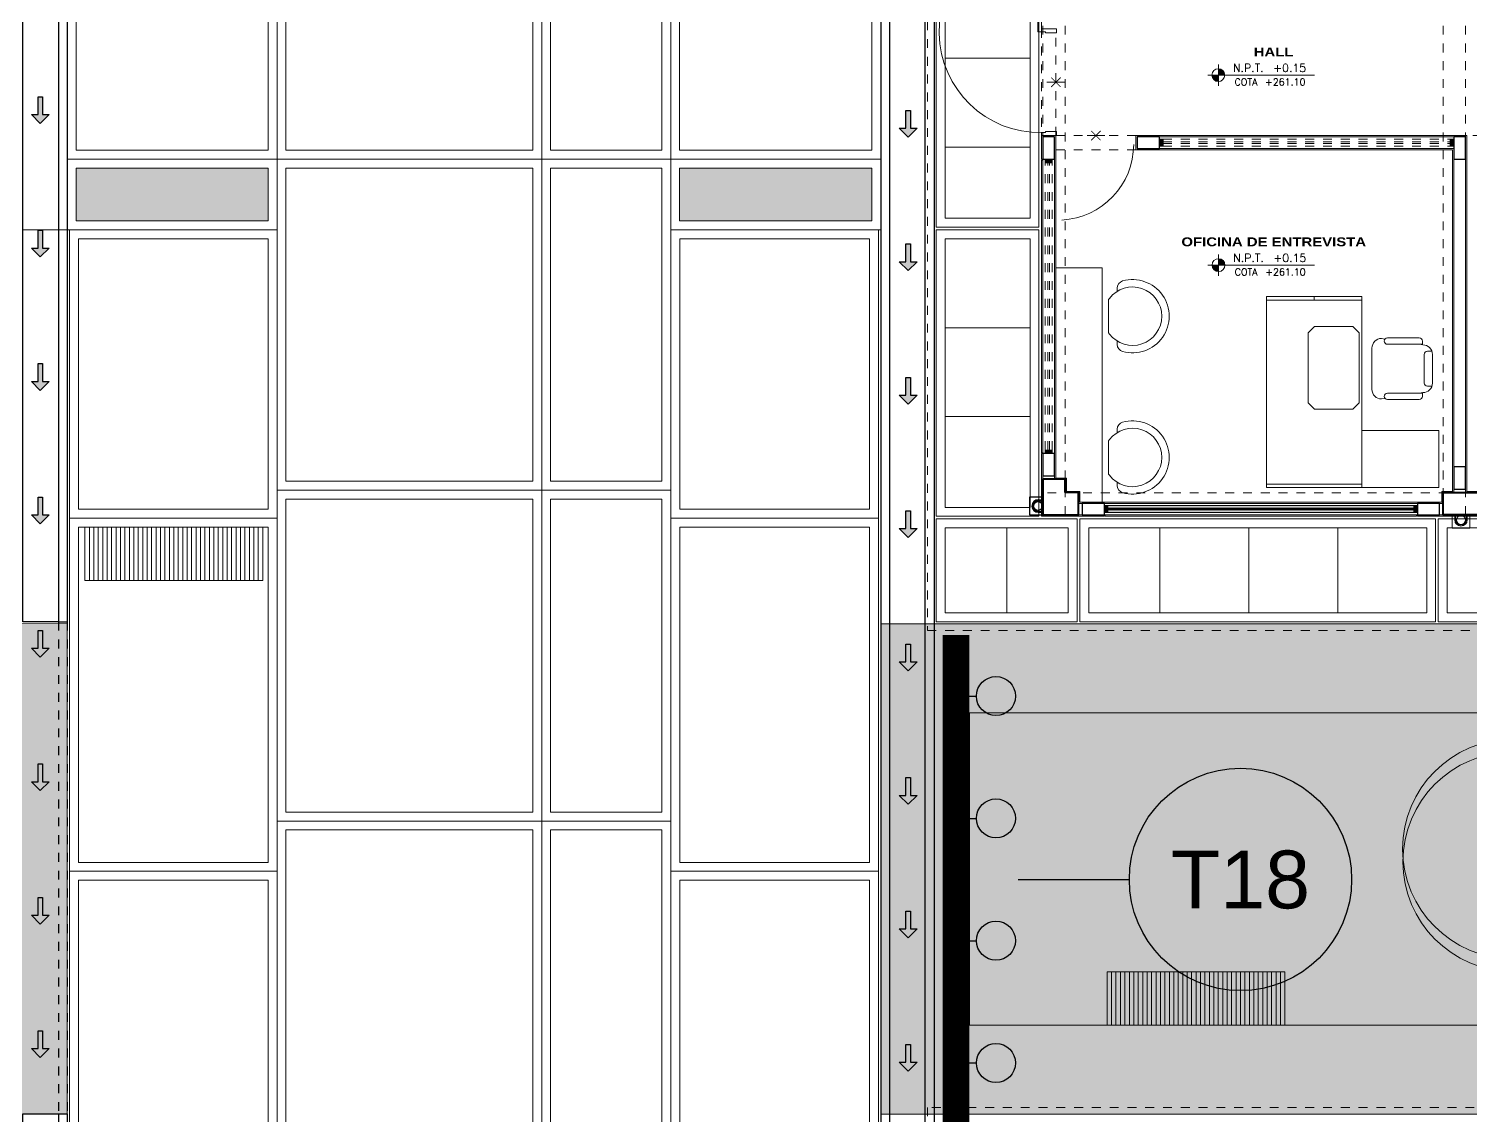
# Model space of a CAD drawing. Header units: metres. Extents: x 349703 to 349913, y 9282546 to 9282694.
# Drawn here: x 349745.07 to 349761.28, y 9282656.54 to 9282668.75 of the extents above; entities that cross this region are included whole.
import ezdxf
from ezdxf.enums import TextEntityAlignment as Align

# ---------------------------------------------------------------- set-up
doc = ezdxf.new("R2010")
doc.units = ezdxf.units.M
doc.header["$LTSCALE"] = 0.25
for name, pattern in [('01 nivel$0$HIDDEN2', [0.1875, 0.125, -0.0625]), ('B. SUM 2$0$HIDDEN', [0.375, 0.25, -0.125]), ('DASHED2', [0.762, 0.635, -0.127])]:
    doc.linetypes.add(name, pattern=pattern)
for name, color, linetype, lineweight in [('.', 7, 'Continuous', 0), ('0_ CUNETAS', 160, 'Continuous', 5), ('0_VANOS', 30, 'Continuous', 9), ('AREA-VERDE', 3, 'CONTINUOUS', 9), ('ARQ-FONDO', 253, 'CONTINUOUS', 9), ('CUNETAS-RED', 5, 'CONTINUOUS', 18), ('LLORAD-SIMB', 1, 'CONTINUOUS', 25), ('LLORAD-TEXTO', 1, 'CONTINUOUS', 25), ('LLORAD-TRAMO', 1, 'CONTINUOUS', 70)]:
    doc.layers.add(name, color=color, linetype=linetype, lineweight=lineweight)
doc.styles.add('MOYO2', font='arialbd.ttf', dxfattribs={"width": 1.2})
doc.styles.get("Standard").update_dxf_attribs({"font": 'arial.ttf'})
doc.styles.add('TM-DIM', font='romans.shx')

# ---------------------------------------------------------------- blocks, each defined once
blk = doc.blocks.new('COLUMNAS CENTRALES')
at = {"layer": 'ARQ-FONDO', "lineweight": 40}
for points in [[(-59529.319, 35119.333), (-59529.319, 35119.483), (-59529.069, 35119.483), (-59529.069, 35119.083), (-59529.469, 35119.083), (-59529.469, 35119.333)], [(-59533.969, 35119.083), (-59533.569, 35119.083), (-59533.569, 35119.333), (-59533.969, 35119.333)]]:
    blk.add_lwpolyline(points, close=True, dxfattribs=at)
blk = doc.blocks.new('A$C1906664A')
at = {"layer": 'ARQ-FONDO'}
for points in [[(1.13, 54.14), (58.88, 54.14), (58.88, 24.14), (1.13, 24.14), (1.13, 54.14), (1.13, 39.14), (0, 39.14), (0, 54.14)], [(0, 24.14), (1.13, 24.14), (1.13, 54.14), (0, 54.14)], [(60, 24.14), (58.88, 24.14), (58.88, 54.14), (60, 54.14)], [(9.38, 27), (9.38, 38.99), (11.38, 40.99), (33.36, 40.99), (35.36, 38.99), (35.36, 27), (33.36, 25), (11.38, 25)]]:
    blk.add_lwpolyline(points, close=True, dxfattribs=at)
blk.add_lwpolyline([(60, 24.14), (60, 0), (42.03, 0), (42.03, 24.14)], dxfattribs=at)
for points in [[(13.35, 16.9), (13.18, 17.99, -0.414214), (16.18, 20.99), (29.18, 20.99, -0.414214), (32.18, 17.99), (32.01, 16.9)], [(15, 6.16), (15.18, 4.99, 0.414214), (18.18, 1.99), (27.18, 1.99, 0.414214), (30.18, 4.99), (30.36, 6.16)], [(28.18, 2.16), (28.18, 3.57, 0.414214), (27.18, 4.57), (18.18, 4.57, 0.414214), (17.18, 3.57), (17.18, 2.16)]]:
    blk.add_lwpolyline(points, format="xyb", dxfattribs=at)
for points in [[(15, 5.14), (14, 5.14, -0.414214), (13, 6.14), (13, 16.14, -1), (15, 16.14)], [(32.36, 6.14), (32.36, 16.14, 1), (30.36, 16.14), (30.36, 5.14), (31.36, 5.14, 0.414214)]]:
    blk.add_lwpolyline(points, format="xyb", close=True, dxfattribs=at)
blk = doc.blocks.new('A$C50E76ADC')
at = {"layer": 'ARQ-FONDO', "linetype": 'Continuous'}
for p, q in [((68, 83), (98, 83)), ((565, 83), (596, 83)), ((190, 0), (474, 0))]:
    blk.add_line(p, q, dxfattribs=at)
for centre, radius, start, end in [((332, 226), 343, 344.1544, 195.8456), ((332, 226), 274, 307.5173, 232.4827), ((68, 151), 68.5, 195.8456, 270), ((190, 41), 41.1, 232.4827, 270), ((474, 41), 41.1, 270, 307.5173), ((596, 151), 68.5, 270, 344.1544)]:
    blk.add_arc(centre, radius, start, end, dxfattribs=at)
blk = doc.blocks.new('*U933')
blk.add_arc((0.022, 0.048), 0.853, 0.1579, 87.0814)
blk = doc.blocks.new('*U678')
at = {"linetype": 'Continuous', "lineweight": 0, "true_color": 0xbebebe}
for points in [[(3037.252, 1360.543), (3037.212, 1360.543), (3037.212, 1360.463), (3037.252, 1360.463)], [(3040.732, 1360.543), (3040.692, 1360.543), (3040.692, 1360.463), (3040.732, 1360.463)]]:
    blk.add_hatch(color=9, dxfattribs=at).paths.add_polyline_path(points)
at = {"true_color": 0xffffff}
h = blk.add_hatch(color=7, dxfattribs=at)
h.dxf.hatch_style = 1
h.paths.add_polyline_path([(3040.692, 1360.463), (3040.692, 1360.543), (3037.252, 1360.543), (3037.252, 1360.463)])
at = {"layer": '0_VANOS', "linetype": 'Continuous'}
for p, q in [((3037.252, 1360.513), (3040.692, 1360.513)), ((3037.252, 1360.503), (3040.692, 1360.503)), ((3037.252, 1360.493), (3040.692, 1360.493))]:
    blk.add_line(p, q, dxfattribs=at)
for points in [[(3037.212, 1360.543), (3037.212, 1360.463), (3037.252, 1360.463), (3037.252, 1360.543)], [(3037.252, 1360.543), (3040.692, 1360.543), (3040.692, 1360.463), (3037.252, 1360.463)], [(3040.692, 1360.543), (3040.692, 1360.463), (3040.732, 1360.463), (3040.732, 1360.543)]]:
    blk.add_lwpolyline(points, close=True, dxfattribs=at)
blk = doc.blocks.new('*U689')
at = {"linetype": 'Continuous', "true_color": 0xbebebe}
for points in [[(3032.131, 1351.189), (3032.131, 1351.269), (3032.171, 1351.269), (3032.171, 1351.189)], [(3035.401, 1351.189), (3035.401, 1351.269), (3035.441, 1351.269), (3035.441, 1351.189)]]:
    blk.add_hatch(color=9, dxfattribs=at).paths.add_polyline_path(points)
at = {"layer": '0_VANOS', "linetype": 'Continuous'}
for p, q in [((3032.131, 1351.269), (3032.171, 1351.269)), ((3032.131, 1351.269), (3032.131, 1351.189)), ((3032.171, 1351.189), (3032.131, 1351.189)), ((3032.171, 1351.269), (3032.171, 1351.189)), ((3035.401, 1351.189), (3035.401, 1351.269)), ((3035.401, 1351.269), (3035.441, 1351.269)), ((3035.441, 1351.189), (3035.401, 1351.189)), ((3035.441, 1351.269), (3035.441, 1351.189))]:
    blk.add_line(p, q, dxfattribs=at)
at = {"layer": '0_VANOS', "linetype": '01 nivel$0$HIDDEN2', "ltscale": 0.5}
for p, q in [((3032.171, 1351.269), (3035.401, 1351.269)), ((3032.171, 1351.239), (3035.401, 1351.239)), ((3032.171, 1351.219), (3035.401, 1351.219)), ((3032.171, 1351.189), (3035.401, 1351.189))]:
    blk.add_line(p, q, dxfattribs=at)
at = {"layer": '0_VANOS', "linetype": '01 nivel$0$HIDDEN2'}
blk.add_line((3035.401, 1351.269), (3035.441, 1351.269), dxfattribs=at)
blk = doc.blocks.new('*U690')
at = {"linetype": 'Continuous', "true_color": 0xbebebe}
for points in [[(3032.131, 1351.189), (3032.131, 1351.269), (3032.171, 1351.269), (3032.171, 1351.189)], [(3035.401, 1351.189), (3035.401, 1351.269), (3035.441, 1351.269), (3035.441, 1351.189)]]:
    blk.add_hatch(color=9, dxfattribs=at).paths.add_polyline_path(points)
at = {"layer": '0_VANOS', "linetype": 'Continuous'}
for p, q in [((3032.131, 1351.269), (3032.171, 1351.269)), ((3032.131, 1351.269), (3032.131, 1351.189)), ((3032.171, 1351.189), (3032.131, 1351.189)), ((3032.171, 1351.269), (3032.171, 1351.189)), ((3035.401, 1351.189), (3035.401, 1351.269)), ((3035.401, 1351.269), (3035.441, 1351.269)), ((3035.441, 1351.189), (3035.401, 1351.189)), ((3035.441, 1351.269), (3035.441, 1351.189))]:
    blk.add_line(p, q, dxfattribs=at)
at = {"layer": '0_VANOS', "linetype": '01 nivel$0$HIDDEN2', "ltscale": 0.5}
for p, q in [((3032.171, 1351.269), (3035.401, 1351.269)), ((3032.171, 1351.239), (3035.401, 1351.239)), ((3032.171, 1351.219), (3035.401, 1351.219)), ((3032.171, 1351.189), (3035.401, 1351.189))]:
    blk.add_line(p, q, dxfattribs=at)
at = {"layer": '0_VANOS', "linetype": '01 nivel$0$HIDDEN2'}
blk.add_line((3035.401, 1351.269), (3035.441, 1351.269), dxfattribs=at)
blk = doc.blocks.new('PUERTA 01')
at = {"layer": 'ARQ-FONDO', "ltscale": 0.025}
for p, q in [((139.207, 49.005), (139.054, 49.005)), ((139.094, 48.975), (139.054, 48.975)), ((139.207, 48.965), (139.094, 48.965)), ((139.207, 48.965), (139.207, 49.005)), ((139.094, 47.935), (139.016, 47.935)), ((139.016, 47.935), (139.016, 46.895)), ((139.054, 47.935), (139.054, 46.895)), ((139.207, 47.945), (139.094, 47.945)), ((139.094, 47.945), (139.094, 47.935)), ((139.207, 47.905), (139.207, 47.945)), ((139.054, 46.895), (139.016, 46.895))]:
    blk.add_line(p, q, dxfattribs=at)
at = {"layer": 'ARQ-FONDO'}
for p, q in [((139.054, 49.005), (139.054, 48.975)), ((139.094, 48.975), (139.094, 48.965)), ((139.207, 47.905), (139.054, 47.905))]:
    blk.add_line(p, q, dxfattribs=at)
blk.add_arc((139.037, 47.935), 1.04, 89.042, 268.8649, dxfattribs=at)
blk = doc.blocks.new('CAMBIOPISO')
at = {"layer": 'ARQ-FONDO'}
blk.add_line((-0.1, 0), (0.1, 0), dxfattribs=at)
at = {"layer": 'ARQ-FONDO', "const_width": 0.01}
for points in [[(-0.053, -0.053), (0.053, 0.053)], [(-0.053, 0.053), (0.053, -0.053)]]:
    blk.add_lwpolyline(points, dxfattribs=at)
blk = doc.blocks.new('MODULOS DE 12 A 17 NUEVO')
at = {"layer": 'ARQ-FONDO', "linetype": 'DASHED2', "ltscale": 0.3}
for points in [[(350734.613, 9282625.915), (350734.773, 9282625.915), (350734.773, 9282624.715), (350734.613, 9282624.715)], [(350734.613, 9282624.715), (350733.713, 9282624.715), (350733.713, 9282624.555), (350734.613, 9282624.555)]]:
    blk.add_lwpolyline(points, close=True, dxfattribs=at)
blk.add_lwpolyline([(350728.023, 9282624.715), (350729.993, 9282624.715)], dxfattribs=at)
at = {"layer": 'ARQ-FONDO'}
for points in [[(350729.993, 9282624.45), (350729.993, 9282624.45), (350729.993, 9282624.715), (350730.153, 9282624.715)], [(350730.153, 9282624.715), (350733.448, 9282624.715)], [(350733.448, 9282624.715), (350733.713, 9282624.715), (350733.713, 9282624.555), (350733.448, 9282624.555)], [(350733.448, 9282624.7), (350733.448, 9282624.57)], [(350734.613, 9282624.44), (350734.613, 9282624.715), (350734.773, 9282624.715), (350734.773, 9282624.45), (350734.628, 9282624.45)], [(350729.558, 9282620.595), (350729.843, 9282620.595), (350729.843, 9282620.715), (350729.993, 9282620.715), (350729.993, 9282624.45)], [(350730.008, 9282624.45), (350730.138, 9282624.45)], [(350733.448, 9282624.555), (350730.153, 9282624.555), (350730.153, 9282624.45)], [(350730.153, 9282624.45), (350730.153, 9282620.99)], [(350734.613, 9282621.14), (350734.613, 9282624.44)], [(350734.758, 9282624.44), (350734.773, 9282624.44), (350734.773, 9282621.15), (350734.758, 9282621.15)], [(350734.613, 9282623.227), (350734.093, 9282623.227), (350734.093, 9282620.595)], [(350734.058, 9282620.595), (350734.343, 9282620.595), (350734.343, 9282620.715), (350734.493, 9282620.715), (350734.493, 9282620.865), (350734.613, 9282620.865), (350734.613, 9282621.14)], [(350734.628, 9282621.14), (350734.773, 9282621.14), (350734.773, 9282620.865)], [(350730.138, 9282620.99), (350730.008, 9282620.99)], [(350730.153, 9282620.99), (350730.153, 9282620.99), (350730.153, 9282620.715), (350730.273, 9282620.715), (350730.273, 9282620.595), (350730.548, 9282620.595)], [(350734.773, 9282620.865), (350734.773, 9282620.435), (350734.343, 9282620.435)], [(350730.548, 9282620.58), (350730.548, 9282620.435), (350729.833, 9282620.435)], [(350730.548, 9282620.595), (350734.058, 9282620.595)], [(350734.343, 9282620.435), (350734.068, 9282620.435), (350734.068, 9282620.58)], [(350734.058, 9282620.45), (350734.058, 9282620.435), (350730.558, 9282620.435), (350730.558, 9282620.45)]]:
    blk.add_lwpolyline(points, dxfattribs=at)
at = {"layer": 'ARQ-FONDO', "lineweight": 30, "flags": 128}
for points in [[(350730.008, 9282624.7), (350730.138, 9282624.7), (350730.138, 9282624.45), (350730.008, 9282624.45), (350730.008, 9282624.7)], [(350733.698, 9282624.7), (350733.698, 9282624.57), (350733.448, 9282624.57), (350733.448, 9282624.7), (350733.698, 9282624.7)], [(350734.628, 9282624.7), (350734.758, 9282624.7), (350734.758, 9282624.45), (350734.628, 9282624.45), (350734.628, 9282624.7)], [(350734.628, 9282621.14), (350734.758, 9282621.14), (350734.758, 9282620.89), (350734.628, 9282620.89), (350734.628, 9282621.14)], [(350730.008, 9282620.99), (350730.138, 9282620.99), (350730.138, 9282620.74), (350730.008, 9282620.74), (350730.008, 9282620.99)], [(350730.298, 9282620.45), (350730.298, 9282620.58), (350730.548, 9282620.58), (350730.548, 9282620.45), (350730.298, 9282620.45)], [(350734.068, 9282620.45), (350734.068, 9282620.58), (350734.318, 9282620.58), (350734.318, 9282620.45), (350734.068, 9282620.45)]]:
    blk.add_lwpolyline(points, dxfattribs=at)
at = {"layer": 'ARQ-FONDO'}
for points in [[(350730.138, 9282624.7), (350733.448, 9282624.7), (350733.448, 9282624.57), (350730.138, 9282624.57)], [(350730.008, 9282624.45), (350730.138, 9282624.45), (350730.138, 9282620.99), (350730.008, 9282620.99)], [(350734.628, 9282624.45), (350734.758, 9282624.45), (350734.758, 9282621.14), (350734.628, 9282621.14)], [(350734.758, 9282620.85), (350734.758, 9282620.89), (350734.628, 9282620.89), (350734.628, 9282620.85)], [(350730.138, 9282620.7), (350730.138, 9282620.74), (350730.008, 9282620.74), (350730.008, 9282620.7)], [(350730.298, 9282620.58), (350730.258, 9282620.58), (350730.258, 9282620.45), (350730.298, 9282620.45)], [(350730.548, 9282620.58), (350734.068, 9282620.58), (350734.068, 9282620.45), (350730.548, 9282620.45)], [(350734.358, 9282620.58), (350734.318, 9282620.58), (350734.318, 9282620.45), (350734.358, 9282620.45)]]:
    blk.add_lwpolyline(points, close=True, dxfattribs=at)
for name, p in [('COLUMNAS CENTRALES', (410263.827, 9247501.368)), ('CAMBIOPISO', (350734.613, 9282625.315)), ('CAMBIOPISO', (350734.163, 9282624.715))]:
    blk.add_blockref(name, p, dxfattribs=at)
for name, p, xscale, yscale, zscale, rotation in [('PUERTA 01', (350886.464, 9282678.174), 1.090878154788788, 1.090878154788788, 1.090878154788788, 180), ('A$C1906664A', (350730.307, 9282622.906), 0.0358033131428238, 0.0358033131428238, 0.0358033131428238, 270)]:
    blk.add_blockref(name, p, dxfattribs=dict(at, xscale=xscale, yscale=yscale, zscale=zscale, rotation=rotation))
at = {"layer": 'ARQ-FONDO', "xscale": -1}
blk.add_blockref('*U690', (353765.579, 9281273.406), dxfattribs=at)
at = {"layer": 'ARQ-FONDO', "rotation": 180}
blk.add_blockref('*U933', (350734.613, 9282624.665), dxfattribs=at)
at = {"layer": 'ARQ-FONDO', "xscale": -1, "rotation": 270}
blk.add_blockref('*U689', (349383.464, 9279589.009), dxfattribs=at)
at = {"layer": 'ARQ-FONDO', "linetype": 'Continuous', "xscale": 0.0012000000000116, "yscale": 0.0012000000000116, "zscale": 0.0012000000000116, "rotation": 90.00000000000003}
for p in [(350734.022, 9282622.286), (350734.022, 9282620.698)]:
    blk.add_blockref('A$C50E76ADC', p, dxfattribs=at)
at = {"layer": 'ARQ-FONDO', "lineweight": 0, "rotation": 180.000079299102}
blk.add_blockref('*U678', (353771.278, 9283981.023), dxfattribs=at)
blk = doc.blocks.new('VERDAD88')
at = {"layer": 'ARQ-FONDO'}
for points in [[(350770.608, 9282648.321), (350769.453, 9282648.321), (350769.453, 9282644.321), (350770.608, 9282644.321), (350770.608, 9282648.321)], [(350770.608, 9282644.291), (350769.453, 9282644.291), (350769.453, 9282641.071), (350770.608, 9282641.071), (350770.608, 9282644.291)], [(350760.963, 9282641.041), (350764.963, 9282641.041), (350764.963, 9282639.886), (350760.963, 9282639.886), (350760.963, 9282641.041)], [(350764.993, 9282641.041), (350768.993, 9282641.041), (350768.993, 9282639.886), (350764.993, 9282639.886), (350764.993, 9282641.041)], [(350769.023, 9282641.041), (350770.608, 9282641.041), (350770.608, 9282639.886), (350769.023, 9282639.886), (350769.023, 9282641.041)]]:
    blk.add_lwpolyline(points, dxfattribs=at)
at = {"layer": 'ARQ-FONDO', "flags": 128}
for points in [[(350770.508, 9282648.221), (350769.553, 9282648.221), (350769.553, 9282644.421), (350770.508, 9282644.421)], [(350770.508, 9282644.191), (350769.553, 9282644.191), (350769.553, 9282641.171), (350770.508, 9282641.171)], [(350761.063, 9282640.941), (350764.863, 9282640.941), (350764.863, 9282639.986), (350761.063, 9282639.986)], [(350765.093, 9282640.941), (350768.893, 9282640.941), (350768.893, 9282639.986), (350765.093, 9282639.986)], [(350769.123, 9282640.941), (350770.508, 9282640.941), (350770.508, 9282639.986), (350769.123, 9282639.986)]]:
    blk.add_lwpolyline(points, close=True, dxfattribs=at)
for points in [[(350770.508, 9282646.221), (350769.553, 9282646.221)], [(350770.508, 9282645.221), (350769.553, 9282645.221)], [(350770.508, 9282643.191), (350769.553, 9282643.191)], [(350770.508, 9282642.191), (350769.553, 9282642.191)], [(350766.093, 9282639.986), (350766.093, 9282640.941)], [(350767.093, 9282639.986), (350767.093, 9282640.941)], [(350768.093, 9282639.986), (350768.093, 9282640.941)], [(350769.815, 9282640.941), (350769.815, 9282639.986)]]:
    blk.add_lwpolyline(points, dxfattribs=at)
blk = doc.blocks.new('VIGAS')
at = {"layer": 'ARQ-FONDO', "linetype": 'B. SUM 2$0$HIDDEN', "flags": 128}
for points in [[(350764.995, 9282639.365), (350764.995, 9282650.615)], [(350765.245, 9282639.365), (350765.245, 9282650.615)], [(350769.495, 9282639.365), (350769.495, 9282650.615)], [(350769.745, 9282639.365), (350769.745, 9282650.615)], [(350745.195, 9282639.615), (350769.745, 9282639.615)], [(350745.195, 9282639.365), (350769.745, 9282639.365)]]:
    blk.add_lwpolyline(points, dxfattribs=at)
blk = doc.blocks.new('*U591')
h = blk.add_hatch(color=251)
h.paths.add_polyline_path([(0.75, -0.172), (0.75, -0.232), (0.81, -0.232, 0.414214)])
h.paths.add_polyline_path([(0.75, -0.232), (0.69, -0.232, 0.414214), (0.75, -0.292)])
at = {"color": 2}
for p, q in [((0.75, -0.132), (0.75, -0.332)), ((0.65, -0.232), (1.65, -0.232))]:
    blk.add_line(p, q, dxfattribs=at)
blk.add_circle((0.75, -0.232), 0.06, dxfattribs=at)
at = {"color": 2, "style": 'TM-DIM'}
blk.add_text('COTA', height=0.065, rotation=360, dxfattribs=at).set_placement((1.009, -0.328), align=Align.CENTER)
for tag, p, height in [('NIV_P', (0.888, -0.202), 0.075), ('VALOR_P', (1.264, -0.202), 0.075), ('COTA_P', (1.188, -0.328), 0.065)]:
    blk.add_attdef(tag, p, '', height=height, rotation=360, dxfattribs=at)
blk = doc.blocks.new('NOMBRES 12 A 17 AÑOS NUEVO')
at = {"layer": 'ARQ-FONDO', "xscale": 1.199999999999999, "yscale": 1.199999999999999, "zscale": 1.199999999999999}
for p in [(349757.551, 9282668.511), (349757.553, 9282666.375, 0)]:
    blk.add_blockref('*U591', p, dxfattribs=at).add_auto_attribs({'NIV_P': 'N.P.T.', 'COTA_P': '+261.10', 'VALOR_P': '+0.15'})
at = {"layer": 'ARQ-FONDO', "lineweight": -2, "char_height": 0.1, "width": 2.66669, "attachment_point": 8, "style": 'MOYO2'}
for s, insert in [('HALL', (349759.072, 9282668.443)), ('OFICINA DE ENTREVISTA', (349759.074, 9282666.307, 0))]:
    blk.add_mtext(s, dxfattribs=dict(at, insert=insert))
blk = doc.blocks.new('hdgyt')
at = {"layer": 'ARQ-FONDO'}
for p, q in [((-37274.723, -199270.573), (-37274.748, -199270.573)), ((-37274.723, -199270.527), (-37274.723, -199270.573)), ((-37274.713, -199270.527), (-37274.713, -199270.583)), ((-37274.593, -199270.527), (-37274.593, -199270.583)), ((-37274.583, -199270.527), (-37274.583, -199270.573)), ((-37274.583, -199270.573), (-37274.558, -199270.573)), ((-37274.713, -199270.583), (-37274.748, -199270.583)), ((-37274.593, -199270.583), (-37274.558, -199270.583))]:
    blk.add_line(p, q, dxfattribs=at)
at = {"layer": 'ARQ-FONDO', "lineweight": 5}
blk.add_lwpolyline([(-37274.553, -199270.433), (-37274.753, -199270.433), (-37274.753, -199270.583), (-37274.553, -199270.583)], close=True, dxfattribs=at)
at = {"layer": 'ARQ-FONDO'}
blk.add_circle((-37274.653, -199270.527), 0.05, dxfattribs=at)
for centre, radius, start, end in [((-37274.748, -199270.578), 0.005, 90, 270), ((-37274.653, -199270.527), 0.07, 0, 180), ((-37274.653, -199270.527), 0.06, 0, 180), ((-37274.558, -199270.578), 0.005, 270, 90)]:
    blk.add_arc(centre, radius, start, end, dxfattribs=at)
blk = doc.blocks.new('548')
at = {"layer": 'AREA-VERDE', "lineweight": 0, "true_color": 0xc4e4b2, "transparency": 33554687}
h = blk.add_hatch(color=3, dxfattribs=at)
h.dxf.hatch_style = 1
h.paths.add_polyline_path([(349595.421, 9282651.443), (349597.555, 9282651.443), (349597.555, 9282655.213), (349595.421, 9282655.213)])
at = {"layer": 'ARQ-FONDO'}
for p, q in [((349595.321, 9282663.252), (349597.655, 9282663.252)), ((349595.321, 9282659.282), (349597.655, 9282659.282)), ((349595.321, 9282655.313), (349597.655, 9282655.313))]:
    blk.add_line(p, q, dxfattribs=at)
for points in [[(349595.321, 9282666.493), (349597.655, 9282666.493), (349597.655, 9282651.343), (349595.321, 9282651.343)], [(349595.421, 9282666.393), (349597.555, 9282666.393), (349597.555, 9282663.352), (349595.421, 9282663.352)], [(349595.421, 9282663.152), (349597.555, 9282663.152), (349597.555, 9282659.382), (349595.421, 9282659.382)], [(349595.421, 9282659.182), (349597.555, 9282659.182), (349597.555, 9282655.413), (349595.421, 9282655.413)], [(349595.421, 9282655.213), (349597.555, 9282655.213), (349597.555, 9282651.443), (349595.421, 9282651.443)]]:
    blk.add_lwpolyline(points, close=True, dxfattribs=at)
blk = doc.blocks.new('ASOIWHWUR')
at = {"layer": 'AREA-VERDE', "lineweight": 0, "true_color": 0xc4e4b2, "transparency": 33554687}
h = blk.add_hatch(color=3, dxfattribs=at)
h.dxf.hatch_style = 1
h.paths.add_polyline_path([(349460.429, 9282664.004), (349460.429, 9282664.599), (349458.269, 9282664.599), (349458.269, 9282664.004)])
h.paths.add_polyline_path([(349465.056, 9282664.599), (349465.056, 9282664.004), (349467.217, 9282664.004), (349467.217, 9282664.599)])
at = {"layer": 'ARQ-FONDO'}
for p, q in [((349458.169, 9282664.699), (349467.317, 9282664.699)), ((349460.529, 9282660.978), (349464.956, 9282660.978)), ((349460.529, 9282657.258), (349464.956, 9282657.258))]:
    blk.add_line(p, q, dxfattribs=at)
for points in [[(349460.529, 9282674.799), (349464.956, 9282674.799), (349464.956, 9282667.934), (349467.317, 9282667.934), (349467.317, 9282663.904), (349464.956, 9282663.904), (349464.956, 9282648.753), (349467.317, 9282648.753), (349467.317, 9282644.693), (349464.956, 9282644.693), (349464.956, 9282638.553), (349460.529, 9282638.553), (349460.529, 9282644.693), (349458.269, 9282644.693), (349458.269, 9282648.753), (349460.529, 9282648.753), (349460.529, 9282663.904), (349458.169, 9282663.904), (349458.169, 9282667.934), (349460.529, 9282667.934), (349460.529, 9282674.799)], [(349463.505, 9282638.553), (349463.505, 9282674.799)]]:
    blk.add_lwpolyline(points, dxfattribs=at)
for points in [[(349460.629, 9282668.32), (349463.405, 9282668.32), (349463.405, 9282664.799), (349460.629, 9282664.799)], [(349463.605, 9282668.32), (349464.856, 9282668.32), (349464.856, 9282664.799), (349463.605, 9282664.799)], [(349458.269, 9282667.834), (349460.429, 9282667.834), (349460.429, 9282664.799), (349458.269, 9282664.799)], [(349465.056, 9282667.834), (349467.217, 9282667.834), (349467.217, 9282664.799), (349465.056, 9282664.799)], [(349458.269, 9282664.599), (349460.429, 9282664.599), (349460.429, 9282664.004), (349458.269, 9282664.004)], [(349460.629, 9282664.599), (349463.405, 9282664.599), (349463.405, 9282661.078), (349460.629, 9282661.078)], [(349463.605, 9282664.599), (349464.856, 9282664.599), (349464.856, 9282661.078), (349463.605, 9282661.078)], [(349465.056, 9282664.599), (349467.217, 9282664.599), (349467.217, 9282664.004), (349465.056, 9282664.004)], [(349460.629, 9282660.878), (349463.405, 9282660.878), (349463.405, 9282657.358), (349460.629, 9282657.358)], [(349463.605, 9282660.878), (349464.856, 9282660.878), (349464.856, 9282657.358), (349463.605, 9282657.358)], [(349460.629, 9282657.158), (349463.405, 9282657.158), (349463.405, 9282653.637), (349460.629, 9282653.637)], [(349463.605, 9282657.158), (349464.856, 9282657.158), (349464.856, 9282653.637), (349463.605, 9282653.637)]]:
    blk.add_lwpolyline(points, close=True, dxfattribs=at)
at = {"layer": 'ARQ-FONDO', "flags": 128}
for points in [[(349460.529, 9282667.934), (349460.529, 9282663.904)], [(349464.956, 9282667.934), (349464.956, 9282663.904)]]:
    blk.add_lwpolyline(points, dxfattribs=at)
blk = doc.blocks.new('ca_arb_plan034')
at = {"layer": 'ARQ-FONDO'}
for p, q in [((19, 0), (-19, 0)), ((0, 19), (0, -19))]:
    blk.add_line(p, q, dxfattribs=at)
for centre in [(0, 20.1), (0, 0)]:
    blk.add_circle(centre, 173.9, dxfattribs=at)
blk = doc.blocks.new('BANCA PATIOS')
at = {"layer": 'ARQ-FONDO', "flags": 128}
for points in [[(348211.586, 9282636.853), (348213.586, 9282636.853), (348213.586, 9282637.453), (348211.586, 9282637.453), (348211.586, 9282636.853)], [(348211.636, 9282637.453), (348211.636, 9282636.853)], [(348211.686, 9282637.453), (348211.686, 9282636.853)], [(348211.736, 9282637.453), (348211.736, 9282636.853)], [(348211.786, 9282637.453), (348211.786, 9282636.853)], [(348211.836, 9282637.453), (348211.836, 9282636.853)], [(348211.886, 9282637.453), (348211.886, 9282636.853)], [(348211.936, 9282637.453), (348211.936, 9282636.853)], [(348211.986, 9282637.453), (348211.986, 9282636.853)], [(348212.036, 9282637.453), (348212.036, 9282636.853)], [(348212.086, 9282637.453), (348212.086, 9282636.853)], [(348212.136, 9282637.453), (348212.136, 9282636.853)], [(348212.186, 9282637.453), (348212.186, 9282636.853)], [(348212.236, 9282637.453), (348212.236, 9282636.853)], [(348212.286, 9282637.453), (348212.286, 9282636.853)], [(348212.336, 9282637.453), (348212.336, 9282636.853)], [(348212.386, 9282637.453), (348212.386, 9282636.853)], [(348212.436, 9282637.453), (348212.436, 9282636.853)], [(348212.486, 9282637.453), (348212.486, 9282636.853)], [(348212.536, 9282637.453), (348212.536, 9282636.853)], [(348212.586, 9282637.453), (348212.586, 9282636.853)], [(348212.636, 9282637.453), (348212.636, 9282636.853)], [(348212.686, 9282637.453), (348212.686, 9282636.853)], [(348212.736, 9282637.453), (348212.736, 9282636.853)], [(348212.786, 9282637.453), (348212.786, 9282636.853)], [(348212.836, 9282637.453), (348212.836, 9282636.853)], [(348212.886, 9282637.453), (348212.886, 9282636.853)], [(348212.936, 9282637.453), (348212.936, 9282636.853)], [(348212.986, 9282637.453), (348212.986, 9282636.853)], [(348213.036, 9282637.453), (348213.036, 9282636.853)], [(348213.086, 9282637.453), (348213.086, 9282636.853)], [(348213.136, 9282637.453), (348213.136, 9282636.853)], [(348213.186, 9282637.453), (348213.186, 9282636.853)], [(348213.236, 9282637.453), (348213.236, 9282636.853)], [(348213.286, 9282637.453), (348213.286, 9282636.853)], [(348213.336, 9282637.453), (348213.336, 9282636.853)], [(348213.386, 9282637.453), (348213.386, 9282636.853)], [(348213.436, 9282637.453), (348213.436, 9282636.853)], [(348213.486, 9282637.453), (348213.486, 9282636.853)], [(348213.536, 9282637.453), (348213.536, 9282636.853)]]:
    blk.add_lwpolyline(points, dxfattribs=at)
blk = doc.blocks.new('*U2188')
at = {"layer": '.', "lineweight": 30}
h = blk.add_hatch(color=1, dxfattribs=at)
h.dxf.hatch_style = 1
h.paths.add_polyline_path([(-0.025, -0.05), (-0.1, -0.05), (0, -0.15), (0.1, -0.05), (0.025, -0.05), (0.025, 0.15), (-0.025, 0.15)])
at = {"layer": '0_ CUNETAS', "color": 1, "lineweight": 30}
blk.add_lwpolyline([(-0.1, -0.05), (-0.025, -0.05), (-0.025, 0.15), (0.025, 0.15), (0.025, -0.05), (0.1, -0.05), (0, -0.15)], close=True, dxfattribs=at)
blk = doc.blocks.new('*U2186')
at = {"layer": '0_ CUNETAS', "color": 0, "linetype": 'ByBlock', "lineweight": -2, "transparency": 16777216}
for p in [(0, 97.5), (0, 96), (0, 94.5), (0, 93), (0, 91.5), (0, 90), (0, 88.5), (0, 87)]:
    blk.add_blockref('*U2188', p, dxfattribs=at)
blk = doc.blocks.new('*U2192')
at = {"layer": '.', "lineweight": 30}
h = blk.add_hatch(color=1, dxfattribs=at)
h.dxf.hatch_style = 1
h.paths.add_polyline_path([(-0.025, -0.05), (-0.1, -0.05), (0, -0.15), (0.1, -0.05), (0.025, -0.05), (0.025, 0.15), (-0.025, 0.15)])
at = {"layer": '0_ CUNETAS', "color": 1, "lineweight": 30}
blk.add_lwpolyline([(-0.1, -0.05), (-0.025, -0.05), (-0.025, 0.15), (0.025, 0.15), (0.025, -0.05), (0.1, -0.05), (0, -0.15)], close=True, dxfattribs=at)
blk = doc.blocks.new('*U2174')
at = {"layer": '0_ CUNETAS', "color": 0, "linetype": 'ByBlock', "lineweight": -2, "transparency": 16777216}
for p in [(0, 24), (0, 22.5), (0, 21), (0, 19.5), (0, 18), (0, 16.5), (0, 15), (0, 13.5)]:
    blk.add_blockref('*U2192', p, dxfattribs=at)
blk = doc.blocks.new('montante')
at = {"layer": 'ARQ-FONDO', "lineweight": 30}
for p, q in [((0, 0.07), (0.045, 0.07)), ((0, 0.06), (0.055, 0.06)), ((0.045, 0.07), (0.045, 0.095)), ((0, -0.06), (0.055, -0.06)), ((0, -0.07), (0.045, -0.07)), ((0.045, -0.07), (0.045, -0.095))]:
    blk.add_line(p, q, dxfattribs=at)
blk.add_lwpolyline([(-0.095, 0.1), (-0.095, -0.1), (0.055, -0.1), (0.055, 0.1)], close=True, dxfattribs=at)
blk.add_circle((0, 0), 0.05, dxfattribs=at)
for centre, radius, start, end in [((0, 0), 0.07, 90, 270), ((0, 0), 0.06, 90, 270), ((0.05, 0.095), 0.005, 0, 180), ((0.05, -0.095), 0.005, 180, 0)]:
    blk.add_arc(centre, radius, start, end, dxfattribs=at)
blk = doc.blocks.new('drenaje')
at = {"layer": 'CUNETAS-RED', "lineweight": 30}
for p, q in [((27.35, 0.2), (27.35, -13.349)), ((36.498, 0.2), (36.498, -32.086)), ((37.098, 0.2), (37.098, -32.086)), ((27.25, 0.1), (27.25, -13.349)), ((36.598, 0.1), (36.598, -32.086)), ((36.998, -32.086), (36.998, 0.1)), ((27.25, -13.349), (27.25, -13.45)), ((27.25, -13.45), (27.35, -13.45)), ((27.35, -13.349), (27.35, -13.45)), ((27.25, -18.982), (27.25, -32.578)), ((27.25, -18.982), (27.35, -18.982)), ((27.35, -18.982), (27.35, -32.337))]:
    blk.add_line(p, q, dxfattribs=at)
at = {"layer": 'CUNETAS-RED', "linetype": '01 nivel$0$HIDDEN2', "lineweight": 30}
for p, q in [((27.25, -13.45), (27.25, -18.982)), ((27.35, -13.45), (27.35, -18.982))]:
    blk.add_line(p, q, dxfattribs=at)
at = {"layer": 'CUNETAS-RED', "lineweight": 30, "flags": 128}
for points in [[(27.25, -13.45), (26.85, -13.45), (26.85, 0.1), (27.25, 0.1), (27.25, -13.45)], [(26.85, -18.982), (27.25, -18.982), (27.25, -77.048), (26.85, -77.048), (26.85, -18.982)]]:
    blk.add_lwpolyline(points, dxfattribs=at)
at = {"layer": 'CUNETAS-RED', "lineweight": 0}
for name, p in [('*U2186', (27.047, -105.199)), ('*U2174', (36.807, -31.853))]:
    blk.add_blockref(name, p, dxfattribs=at)
at = {"layer": 'CUNETAS-RED', "lineweight": 30}
blk.add_blockref('montante', (38.268, -12.15), dxfattribs=at)

msp = doc.modelspace()

# ---------------------------------------------------------------- hatches: boundary and pattern name
at = {"layer": 'AREA-VERDE', "lineweight": 0, "true_color": 0xc4e4b2, "transparency": 33554687}
h = msp.add_hatch(color=3, dxfattribs=at)
h.dxf.hatch_style = 1
h.paths.add_polyline_path([(349745.506, 9282662.066), (349717.931, 9282662.066), (349717.931, 9282656.556), (349745.506, 9282656.556)])
h.paths.add_polyline_path([(349744.506, 9282661.066), (349744.506, 9282657.556), (349718.931, 9282657.556), (349718.931, 9282661.066)], flags=16)
h = msp.add_hatch(color=3, dxfattribs=at)
h.dxf.hatch_style = 1
h.paths.add_polyline_path([(349782.229, 9282662.063), (349754.654, 9282662.063), (349754.654, 9282656.553), (349782.229, 9282656.553)])
h.paths.add_polyline_path([(349781.229, 9282661.063), (349781.229, 9282657.553), (349755.654, 9282657.553), (349755.654, 9282661.063)], flags=16)
at = {"layer": 'AREA-VERDE', "lineweight": 0, "true_color": 0xc4e4b2, "transparency": 33554610}
h = msp.add_hatch(color=3, dxfattribs=at)
h.dxf.hatch_style = 1
h.paths.add_polyline_path([(349781.229, 9282661.063), (349755.654, 9282661.063), (349755.654, 9282657.553), (349781.229, 9282657.553)])

# ---------------------------------------------------------------- linework, layer by layer
at = {"layer": 'ARQ-FONDO', "linetype": 'B. SUM 2$0$HIDDEN'}
for points in [[(349782.329, 9282675.838), (349755.179, 9282675.838), (349755.179, 9282661.988), (349782.329, 9282661.988)], [(349782.329, 9282656.628), (349755.179, 9282656.628), (349755.179, 9282642.778), (349782.329, 9282642.778)]]:
    msp.add_lwpolyline(points, close=True, dxfattribs=at)
at = {"layer": 'ARQ-FONDO', "flags": 128}
msp.add_lwpolyline([(349744.88, 9282666.493), (349746.605, 9282666.493)], dxfattribs=at)
at = {"layer": 'ARQ-FONDO'}
for points in [[(349717.93, 9282662.063), (349745.506, 9282662.066), (349745.506, 9282656.556), (349717.93, 9282656.553)], [(349782.004, 9282662.063), (349754.654, 9282662.063), (349754.654, 9282656.553), (349782.004, 9282656.553)], [(349781.229, 9282661.063), (349755.654, 9282661.063), (349755.654, 9282657.553), (349781.229, 9282657.553)]]:
    msp.add_lwpolyline(points, close=True, dxfattribs=at)
at = {"layer": 'LLORAD-SIMB'}
for p, q in [((349755.5, 9282661.252), (349755.73, 9282661.252)), ((349755.5, 9282659.877), (349755.73, 9282659.877)), ((349755.5, 9282658.502), (349755.73, 9282658.502)), ((349755.5, 9282657.127), (349755.73, 9282657.127))]:
    msp.add_line(p, q, dxfattribs=at)
for centre in [(349755.95, 9282661.252), (349755.95, 9282659.877), (349755.95, 9282658.502), (349755.95, 9282657.127)]:
    msp.add_circle(centre, 0.22, dxfattribs=at)
at = {"layer": 'LLORAD-TEXTO'}
msp.add_line((349756.2, 9282659.19), (349757.45, 9282659.19), dxfattribs=at)
msp.add_circle((349758.7, 9282659.19), 1.25, dxfattribs=at)
at = {"layer": 'LLORAD-TRAMO', "const_width": 0.3}
msp.add_lwpolyline([(349755.5, 9282661.94), (349755.5, 9282661.69), (349755.5, 9282661.44), (349755.5, 9282661.19), (349755.5, 9282660.94), (349755.5, 9282660.69), (349755.5, 9282660.44), (349755.5, 9282660.19), (349755.5, 9282659.94), (349755.5, 9282659.69), (349755.5, 9282659.44), (349755.5, 9282659.19), (349755.5, 9282658.94), (349755.5, 9282658.69), (349755.5, 9282658.44), (349755.5, 9282658.19), (349755.5, 9282657.94), (349755.5, 9282657.69), (349755.5, 9282657.44), (349755.5, 9282657.19), (349755.5, 9282656.94), (349755.5, 9282656.69), (349755.5, 9282656.44)], dxfattribs=at)

# ---------------------------------------------------------------- block references
at = {"layer": 'ARQ-FONDO'}
for name, p in [('ASOIWHWUR', (287.337, 2.589)), ('NOMBRES 12 A 17 AÑOS NUEVO', (0, 0)), ('548', (150.211, 0)), ('548', (156.973, 0)), ('BANCA PATIOS', (1534.119, 25.698)), ('BANCA PATIOS', (1545.614, 20.7))]:
    msp.add_blockref(name, p, dxfattribs=at)
at = {"layer": 'ARQ-FONDO', "xscale": -1}
for name, p in [('VERDAD88', (700525.887, 22.202)), ('MODULOS DE 12 A 17 NUEVO', (700491.237, 42.838)), ('VIGAS', (700526.224, 23.923))]:
    msp.add_blockref(name, p, dxfattribs=at)
at = {"layer": 'ARQ-FONDO', "xscale": -1, "rotation": 179.9996984645941}
msp.add_blockref('hdgyt', (387034.784, 9083392.509), dxfattribs=at)
at = {"layer": 'ARQ-FONDO', "xscale": -0.007087575391046, "yscale": 0.007087575391046, "zscale": 0.007087575391046, "rotation": 1.053199936490107}
msp.add_blockref('ca_arb_plan034', (349761.758, 9282659.39), dxfattribs=at)
at = {"layer": 'CUNETAS-RED', "lineweight": 30}
msp.add_blockref('drenaje', (349718.156, 9282675.538), dxfattribs=at)

# ---------------------------------------------------------------- texts
at = {"layer": 'LLORAD-TEXTO'}
msp.add_text('T18', height=0.65, dxfattribs=at).set_placement((349758.7, 9282659.19), align=Align.MIDDLE_CENTER)

doc.saveas('drawing.dxf')
